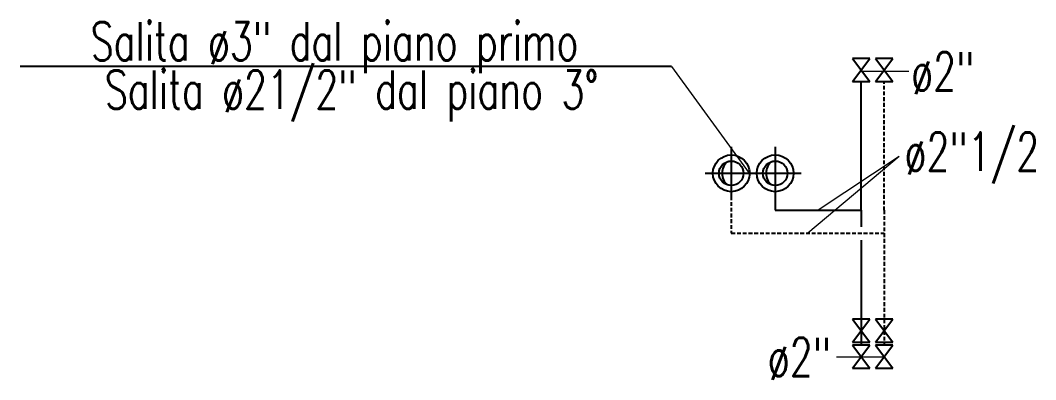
# Model space of a CAD drawing. Header units: millimetres. Extents: x 24747 to 137666, y -34589 to 43444.
# Drawn here: x 109121 to 109783, y 2683 to 2917 of the extents above; entities that cross this region are included whole.
import ezdxf

# ---------------------------------------------------------------- set-up
doc = ezdxf.new("R2010")
doc.units = ezdxf.units.MM
doc.header["$LTSCALE"] = 10
doc.linetypes.add('DASHDOT', pattern=[25.4, 12.7, -6.35, 0, -6.35])
doc.linetypes.add('HIDDEN', pattern=[0.375, 0.25, -0.125])
doc.layers.add('TUBAZIONI', color=6, linetype='Continuous')
doc.styles.add('ROMANS', font='romans')

# ---------------------------------------------------------------- blocks, each defined once
blk = doc.blocks.new('colonna')
at = {"layer": 'TUBAZIONI', "color": 1, "linetype": 'DASHDOT'}
for p, q in [((0, 17.17), (0, -17.17)), ((-16.95, 0), (16.95, 0))]:
    blk.add_line(p, q, dxfattribs=at)
at = {"layer": 'TUBAZIONI', "color": 1}
for radius in [12, 8]:
    blk.add_circle((0, 0), radius, dxfattribs=at)
blk.add_arc((4.03, 0), 10, 130.42047, 229.57953, dxfattribs=at)

msp = doc.modelspace()

# ---------------------------------------------------------------- linework, layer by layer
at = {"layer": 'TUBAZIONI', "color": 1, "linetype": 'Continuous'}
for q in [(109120.60411, 2886.89606, 0), (109145.43184, 2886.89606, 0)]:
    msp.add_line((109545.26115, 2886.89606, 0), q, dxfattribs=at)
at = {"layer": 'TUBAZIONI', "color": 1, "linetype": 'Continuous', "lineweight": 0}
msp.add_line((109545.26115, 2886.89606, 0), (109595.7287, 2817.21617, 0), dxfattribs=at)
at = {"layer": 'TUBAZIONI', "color": 7}
for p, q in [((109663.23147, 2877.1358, 0), (109674.48147, 2892.1358, 0)), ((109663.23147, 2892.1358, 0), (109674.48147, 2877.1358, 0)), ((109663.23147, 2877.1358, 0), (109674.48147, 2892.1358, 0)), ((109663.23147, 2892.1358, 0), (109674.48147, 2877.1358, 0)), ((109678.23147, 2877.1358, 0), (109689.48147, 2892.1358, 0)), ((109678.23147, 2892.1358, 0), (109689.48147, 2877.1358, 0)), ((109678.23147, 2877.1358, 0), (109689.48147, 2892.1358, 0)), ((109678.23147, 2892.1358, 0), (109689.48147, 2877.1358, 0)), ((109663.23147, 2706.9907, 0), (109674.48147, 2721.9907, 0)), ((109663.23147, 2721.9907, 0), (109674.48147, 2706.9907, 0)), ((109678.23147, 2706.9907, 0), (109689.48147, 2721.9907, 0)), ((109678.23147, 2721.9907, 0), (109689.48147, 2706.9907, 0)), ((109663.23147, 2690.0319, 0), (109674.48147, 2705.0319, 0)), ((109663.23147, 2705.0319, 0), (109674.48147, 2690.0319, 0)), ((109678.23147, 2690.0319, 0), (109689.48147, 2705.0319, 0)), ((109678.23147, 2705.0319, 0), (109689.48147, 2690.0319, 0))]:
    msp.add_line(p, q, dxfattribs=at)
at = {"layer": 'TUBAZIONI', "color": 1, "lineweight": 0}
for p, q in [((109668.85647, 2883.76082, 0), (109699.88926, 2883.76082, 0)), ((109693.58491, 2828.23174, 0), (109634.01828, 2778.1083, 0)), ((109693.58491, 2828.23174, 0), (109634.01828, 2778.1083, 0)), ((109693.58491, 2828.23174, 0), (109640.84181, 2793.1083, 0)), ((109693.58491, 2828.23174, 0), (109640.84181, 2793.1083, 0)), ((109652.82367, 2697.5319, 0), (109683.85647, 2697.5319, 0))]:
    msp.add_line(p, q, dxfattribs=at)
at = {"layer": 'TUBAZIONI', "linetype": 'Continuous'}
for p, q in [((109668.85647, 2793.1083, 0), (109668.85647, 2877.1358, 0)), ((109668.85647, 2793.1083, 0), (109668.85647, 2877.1358, 0)), ((109612.82716, 2793.1083, 0), (109668.85647, 2793.1083, 0)), ((109612.82716, 2793.1083, 0), (109668.85647, 2793.1083, 0))]:
    msp.add_line(p, q, dxfattribs=at)
at = {"layer": 'TUBAZIONI', "linetype": 'HIDDEN'}
for p, q in [((109668.85647, 2828.45259, 0), (109668.85647, 2877.1358, 0)), ((109668.85647, 2828.45259, 0), (109668.85647, 2877.1358, 0)), ((109683.85647, 2793.1083, 0), (109683.85647, 2877.1358, 0)), ((109683.85647, 2793.1083, 0), (109683.85647, 2877.1358, 0))]:
    msp.add_line(p, q, dxfattribs=at)
at = {"layer": 'TUBAZIONI', "color": 7, "elevation": 0}
for points in [[(109674.48147, 2892.1358), (109663.23147, 2892.1358)], [(109674.48147, 2892.1358), (109663.23147, 2892.1358)], [(109689.48147, 2892.1358), (109678.23147, 2892.1358)], [(109689.48147, 2892.1358), (109678.23147, 2892.1358)], [(109663.23147, 2877.1358), (109674.48147, 2877.1358)], [(109663.23147, 2877.1358), (109674.48147, 2877.1358)], [(109678.23147, 2877.1358), (109689.48147, 2877.1358)], [(109678.23147, 2877.1358), (109689.48147, 2877.1358)], [(109674.48147, 2721.9907), (109663.23147, 2721.9907)], [(109689.48147, 2721.9907), (109678.23147, 2721.9907)], [(109663.23147, 2706.9907), (109674.48147, 2706.9907)], [(109674.48147, 2705.0319), (109663.23147, 2705.0319)], [(109678.23147, 2706.9907), (109689.48147, 2706.9907)], [(109689.48147, 2705.0319), (109678.23147, 2705.0319)], [(109663.23147, 2690.0319), (109674.48147, 2690.0319)], [(109678.23147, 2690.0319), (109689.48147, 2690.0319)]]:
    msp.add_lwpolyline(points, dxfattribs=at)
at = {"layer": 'TUBAZIONI', "linetype": 'HIDDEN', "elevation": 0}
for points in [[(109584.1801, 2817.21617), (109584.1801, 2778.1083), (109683.85647, 2778.1083)], [(109683.85647, 2793.1083), (109683.85647, 2705.0319)], [(109683.85647, 2793.1083), (109683.85647, 2721.9907)]]:
    msp.add_lwpolyline(points, dxfattribs=at)
at = {"layer": 'TUBAZIONI', "elevation": 0}
msp.add_lwpolyline([(109612.82716, 2817.21617), (109612.82716, 2793.1083)], dxfattribs=at)
at = {"layer": 'TUBAZIONI', "linetype": 'Continuous', "elevation": 0}
for points in [[(109668.85647, 2793.1083), (109668.85647, 2782.31739)], [(109668.85647, 2793.1083), (109668.85647, 2782.31739)], [(109668.85647, 2773.5169), (109668.85647, 2705.0319)], [(109668.85647, 2773.5169), (109668.85647, 2721.9907)]]:
    msp.add_lwpolyline(points, dxfattribs=at)

# ---------------------------------------------------------------- block references
at = {"layer": 'TUBAZIONI', "color": 1}
for p in [(109584.1801, 2817.21617, 0), (109612.82716, 2817.21617, 0)]:
    msp.add_blockref('colonna', p, dxfattribs=at)

# ---------------------------------------------------------------- texts
at = {"layer": 'TUBAZIONI', "color": 3, "style": 'ROMANS', "width": 0.7}
for s, p in [('Salita ø3" dal piano primo', (109166.49005, 2890.84889, 0)), ('ø2"', (109701.48678, 2871.16871, 0)), ('Salita ø21/2" dal piano 3°', (109175.72475, 2859.38098, 0)), ('ø2"1/2', (109697.14583, 2818.87071, 0)), ('ø2"1/2', (109697.14583, 2818.87071, 0)), ('ø2"', (109608.02503, 2684.93978, 0))]:
    msp.add_text(s, height=25, dxfattribs=at).set_placement(p)

doc.saveas('drawing.dxf')
